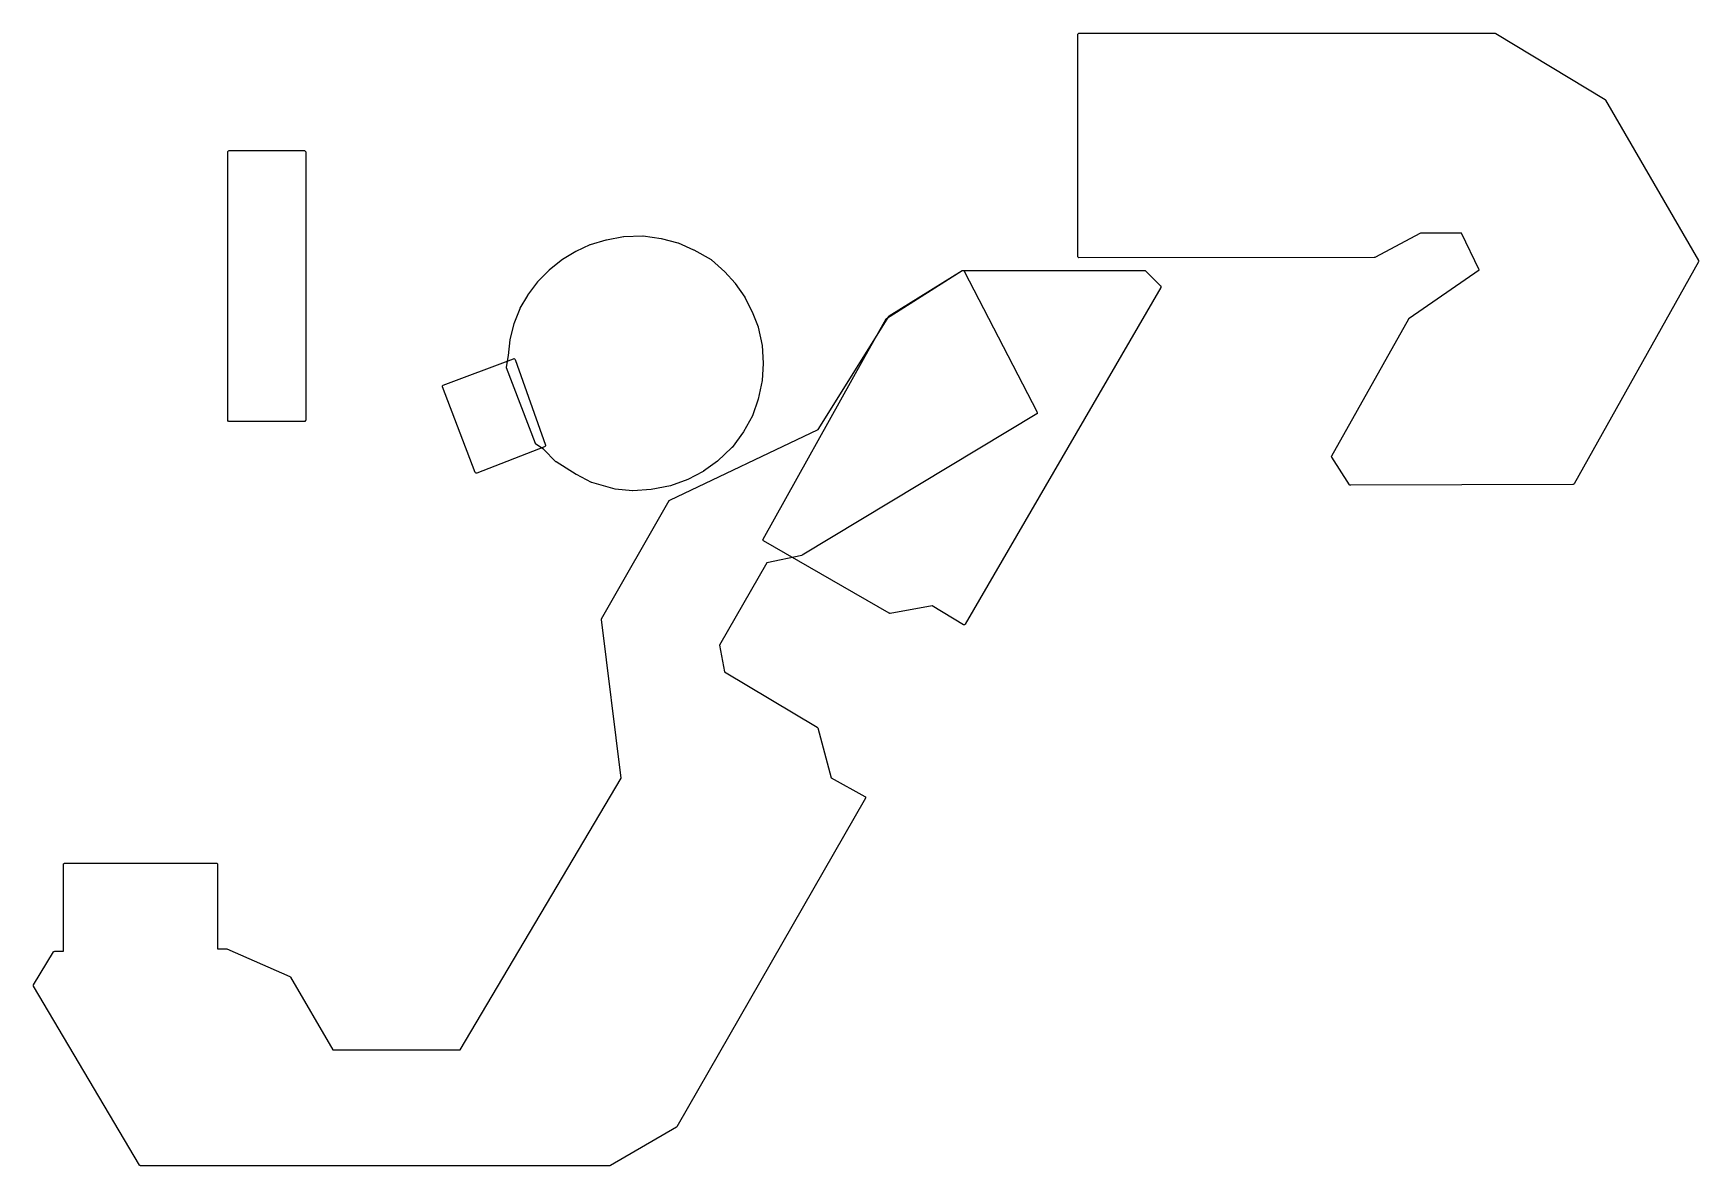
# Model space of a CAD drawing. Extents: x 133.2 to 199.2, y -113.8 to -68.8.
import ezdxf

# ---------------------------------------------------------------- set-up
doc = ezdxf.new("R2010")
doc.units = 0
doc.layers.add('BLACK', color=7, linetype='CONTINUOUS')

msp = doc.modelspace()

# ---------------------------------------------------------------- linework, layer by layer
at = {"layer": 'BLACK', "linetype": 'CONTINUOUS'}
for p, q in [((174.549916, -77.7), (174.55, -68.9)), ((174.55, -68.9), (174.553806, -68.880866)), ((174.553806, -68.880866), (174.580866, -68.853806)), ((174.580866, -68.853806), (174.6, -68.85)), ((174.6, -68.85), (191.1, -68.85)), ((191.1, -68.85), (191.105457, -68.851085)), ((191.105457, -68.851085), (191.107544, -68.850572)), ((191.107544, -68.850572), (191.113217, -68.852629)), ((191.113217, -68.852629), (191.119134, -68.853806)), ((191.119134, -68.853806), (191.120653, -68.855325)), ((191.120653, -68.855325), (191.125884, -68.857222)), ((191.125884, -68.857222), (195.455884, -71.477221)), ((195.455884, -71.477221), (195.458789, -71.479877)), ((195.458789, -71.479877), (195.460407, -71.480309)), ((195.460407, -71.480309), (195.465069, -71.485616)), ((195.465069, -71.485616), (195.470284, -71.490383)), ((195.470284, -71.490383), (195.470683, -71.492008)), ((195.470683, -71.492008), (195.473282, -71.494966)), ((195.473282, -71.494966), (199.157672, -77.864966)), ((140.86, -73.55), (140.863806, -73.530866)), ((140.86, -84.19), (140.86, -73.55)), ((140.863806, -73.530866), (140.890866, -73.503806)), ((140.890866, -73.503806), (140.91, -73.5)), ((140.91, -73.5), (143.9, -73.5)), ((143.9, -73.5), (143.919134, -73.503806)), ((143.919134, -73.503806), (143.946194, -73.530866)), ((143.946194, -73.530866), (143.95, -73.55)), ((143.95, -73.55), (143.95, -84.19)), ((154.664168, -77.492165), (155.224168, -77.222165)), ((155.224168, -77.222165), (155.228326, -77.22109)), ((155.228326, -77.22109), (155.232147, -77.219127)), ((155.232147, -77.219127), (155.862147, -77.039127)), ((155.862147, -77.039127), (155.864397, -77.038942)), ((155.864397, -77.038942), (155.866494, -77.038092)), ((155.866494, -77.038092), (156.546494, -76.908092)), ((156.546494, -76.908092), (156.550256, -76.90812)), ((156.550256, -76.90812), (156.553911, -76.907242)), ((156.553911, -76.907242), (157.313911, -76.877242)), ((157.313911, -76.877242), (157.318694, -76.877998)), ((157.318694, -76.877998), (157.323538, -76.877792)), ((157.323538, -76.877792), (158.033539, -76.987793)), ((158.033539, -76.987793), (158.035871, -76.988644)), ((158.035871, -76.988644), (158.038355, -76.988783)), ((158.038355, -76.988783), (158.698354, -77.158783)), ((158.698354, -77.158783), (158.701948, -77.160512)), ((158.701948, -77.160512), (158.705846, -77.161361)), ((158.705846, -77.161361), (159.325847, -77.431361)), ((188.132492, -76.77), (186.323432, -77.734125)), ((189.76827, -76.77), (188.132492, -76.77)), ((190.45674, -78.233), (189.76827, -76.77)), ((153.614555, -78.218234), (154.124555, -77.808234)), ((154.124555, -77.808234), (154.127856, -77.806511)), ((154.127856, -77.806511), (154.130639, -77.804044)), ((154.130639, -77.804044), (154.660639, -77.494044)), ((154.660639, -77.494044), (154.662551, -77.493382)), ((154.662551, -77.493382), (154.664168, -77.492165)), ((159.325847, -77.431361), (159.327999, -77.432856)), ((159.327999, -77.432856), (159.330486, -77.433675)), ((159.330486, -77.433675), (160.020486, -77.823675)), ((160.020486, -77.823675), (160.02469, -77.827294)), ((160.02469, -77.827294), (160.029447, -77.830143)), ((160.029447, -77.830143), (160.559447, -78.310142)), ((174.553722, -77.719134), (174.549916, -77.7)), ((174.553737, -77.719149), (174.553722, -77.719134)), ((174.553738, -77.719173), (174.553737, -77.719149)), ((174.567279, -77.732691), (174.553738, -77.719173)), ((174.580782, -77.746194), (174.567279, -77.732691)), ((174.580805, -77.746194), (174.580782, -77.746194)), ((174.580821, -77.74621), (174.580805, -77.746194)), ((174.599959, -77.75), (174.580821, -77.74621)), ((186.299958, -77.74), (174.599959, -77.75)), ((186.303321, -77.739328), (186.299958, -77.74)), ((186.304756, -77.739765), (186.303321, -77.739328)), ((186.311834, -77.737627), (186.304756, -77.739765)), ((186.319089, -77.736178), (186.311834, -77.737627)), ((186.320148, -77.735116), (186.319089, -77.736178)), ((186.323432, -77.734125), (186.320148, -77.735116)), ((199.157672, -77.864966), (199.163957, -77.883435)), ((199.16404, -77.895904), (199.158002, -77.914454)), ((199.163957, -77.883435), (199.162288, -77.889681)), ((199.162288, -77.889681), (199.16404, -77.895904)), ((153.15015, -78.69223), (153.610149, -78.22223)), ((153.610149, -78.22223), (153.612626, -78.220535)), ((153.612626, -78.220535), (153.614555, -78.218234)), ((160.559447, -78.310142), (160.560893, -78.31209)), ((160.560893, -78.31209), (160.562843, -78.313529)), ((160.562843, -78.313529), (160.972843, -78.763528)), ((166.973247, -80.157759), (169.973247, -78.257759)), ((167.073632, -80.057518), (169.973632, -78.257518)), ((169.973247, -78.257759), (169.979215, -78.255456)), ((169.973632, -78.257518), (169.991896, -78.250661)), ((169.979215, -78.255456), (169.980866, -78.253806)), ((169.980866, -78.253806), (169.986289, -78.252727)), ((169.986289, -78.252727), (169.991448, -78.250737)), ((169.991448, -78.250737), (169.993725, -78.251248)), ((169.991896, -78.250661), (169.99391, -78.251132)), ((169.993725, -78.251248), (170, -78.25)), ((169.99391, -78.251132), (169.995748, -78.250181)), ((169.995748, -78.250181), (170.01227, -78.255429)), ((170, -78.25), (177.2, -78.25)), ((170.01227, -78.255429), (170.029158, -78.259382)), ((170.029158, -78.259382), (170.030249, -78.26114)), ((170.030249, -78.26114), (170.032221, -78.261767)), ((170.032221, -78.261767), (170.0444, -78.277007)), ((170.0444, -78.277007), (172.9444, -83.877007)), ((177.2, -78.25), (177.219134, -78.253806)), ((177.219134, -78.253806), (177.235355, -78.264645)), ((177.235355, -78.264645), (177.835355, -78.864645)), ((187.691524, -80.148901), (190.45674, -78.233)), ((199.158002, -77.914454), (194.223612, -86.714454)), ((152.755349, -79.237928), (153.145349, -78.697929)), ((153.145349, -78.697929), (153.148098, -78.695372)), ((153.148098, -78.695372), (153.15015, -78.69223)), ((160.972843, -78.763528), (160.97459, -78.766425)), ((160.97459, -78.766425), (160.97702, -78.768781)), ((160.97702, -78.768781), (161.35702, -79.318782)), ((177.843228, -78.925127), (173.588265, -86.245061)), ((177.835355, -78.864645), (177.838059, -78.868692)), ((177.838059, -78.868692), (177.839757, -78.869679)), ((177.839757, -78.869679), (177.840438, -78.872252)), ((177.840438, -78.872252), (177.846194, -78.880866)), ((177.844806, -78.920521), (177.843228, -78.925127)), ((177.846194, -78.919134), (177.844806, -78.920521)), ((177.846194, -78.880866), (177.846194, -78.893987)), ((177.846194, -78.893987), (177.849553, -78.906672)), ((177.849553, -78.906672), (177.846194, -78.916472)), ((177.846194, -78.916472), (177.846194, -78.919134)), ((152.209459, -80.358633), (152.449459, -79.758633)), ((152.449459, -79.758633), (152.451533, -79.755444)), ((152.451533, -79.755444), (152.452786, -79.751852)), ((152.452786, -79.751852), (152.752786, -79.241852)), ((152.752786, -79.241852), (152.754362, -79.240083)), ((152.754362, -79.240083), (152.755349, -79.237928)), ((161.35702, -79.318782), (161.358498, -79.3222)), ((161.358498, -79.3222), (161.360761, -79.325158)), ((161.360761, -79.325158), (161.640761, -79.895158)), ((152.047421, -80.994895), (152.207421, -80.364895)), ((152.207421, -80.364895), (152.208851, -80.361896)), ((152.208851, -80.361896), (152.209459, -80.358633)), ((161.640761, -79.895158), (161.641218, -79.896877)), ((161.641218, -79.896877), (161.642198, -79.898363)), ((161.642198, -79.898363), (161.882198, -80.488363)), ((161.882198, -80.488363), (161.883068, -80.49289)), ((161.883068, -80.49289), (161.88486, -80.497139)), ((161.88486, -80.497139), (162.03486, -81.22714)), ((164.265301, -84.561122), (167.057547, -80.073585)), ((166.056421, -81.775487), (166.956421, -80.175487)), ((166.956421, -80.175487), (166.958775, -80.17274)), ((166.958775, -80.17274), (166.959119, -80.171212)), ((166.959119, -80.171212), (166.964385, -80.166196)), ((166.964385, -80.166196), (166.969119, -80.160676)), ((166.969119, -80.160676), (166.970627, -80.160253)), ((166.970627, -80.160253), (166.973247, -80.157759)), ((167.057547, -80.073585), (167.059137, -80.071888)), ((167.059137, -80.071888), (167.059382, -80.070842)), ((167.059382, -80.070842), (167.065324, -80.065285)), ((167.065324, -80.065285), (167.070887, -80.05935)), ((167.070887, -80.05935), (167.071933, -80.059106)), ((167.071933, -80.059106), (167.073632, -80.057518)), ((184.616421, -85.605487), (187.676421, -80.165487)), ((187.676421, -80.165487), (187.677789, -80.163891)), ((187.677789, -80.163891), (187.677964, -80.162927)), ((187.677964, -80.162927), (187.683721, -80.156971)), ((187.683721, -80.156971), (187.689119, -80.150676)), ((187.689119, -80.150676), (187.690063, -80.150411)), ((187.690063, -80.150411), (187.691524, -80.148901)), ((151.986288, -81.63057), (152.046108, -81.002462)), ((152.046108, -81.002462), (152.047218, -80.998758)), ((152.047218, -80.998758), (152.047421, -80.994895)), ((149.400062, -82.799389), (152.182402, -81.753199)), ((151.906614, -82.091483), (151.986288, -81.63057)), ((152.182402, -81.753199), (152.201652, -81.750027)), ((152.201652, -81.750027), (152.202151, -81.750253)), ((152.202151, -81.750253), (152.202669, -81.750071)), ((152.202669, -81.750071), (152.21949, -81.758116)), ((152.21949, -81.758116), (152.236504, -81.765832)), ((152.236504, -81.765832), (152.236697, -81.766346)), ((152.236697, -81.766346), (152.237192, -81.766583)), ((152.237192, -81.766583), (152.24715, -81.783359)), ((152.24715, -81.783359), (153.447149, -85.183359)), ((162.03486, -81.22714), (162.03488, -81.230449)), ((162.03488, -81.230449), (162.035756, -81.233641)), ((162.035756, -81.233641), (162.085756, -81.93364)), ((162.076034, -88.907742), (166.056339, -81.775634)), ((166.056339, -81.775634), (166.056394, -81.775569)), ((166.056394, -81.775569), (166.056421, -81.775487)), ((151.905903, -82.098583), (151.906745, -82.096701)), ((151.906947, -82.104743), (151.905903, -82.098583)), ((151.906745, -82.096701), (151.906614, -82.091483)), ((151.907105, -82.110986), (151.906947, -82.104743)), ((151.908291, -82.112669), (151.907105, -82.110986)), ((151.909165, -82.117817), (151.908291, -82.112669)), ((153.053282, -85.117817), (151.909165, -82.117817)), ((162.085744, -81.940924), (162.035744, -82.610924)), ((162.085756, -81.93364), (162.085298, -81.937282)), ((162.085298, -81.937282), (162.085744, -81.940924)), ((149.367679, -82.844815), (149.367739, -82.844678)), ((149.370957, -82.864047), (149.367679, -82.844815)), ((149.367687, -82.844538), (149.375543, -82.827212)), ((149.367739, -82.844678), (149.367687, -82.844538)), ((150.670957, -86.264047), (149.370957, -82.864047)), ((149.375543, -82.827212), (149.38329, -82.809876)), ((149.38329, -82.809876), (149.38343, -82.809822)), ((149.38343, -82.809822), (149.383492, -82.809686)), ((149.383492, -82.809686), (149.400062, -82.799389)), ((162.034886, -82.617136), (161.884886, -83.357136)), ((162.034897, -82.613972), (162.034886, -82.617136)), ((162.035744, -82.610924), (162.034897, -82.613972)), ((161.883244, -83.363232), (161.663244, -84.013233)), ((161.883657, -83.360072), (161.883244, -83.363232)), ((161.884886, -83.357136), (161.883657, -83.360072)), ((140.863806, -84.209134), (140.86, -84.19)), ((140.890866, -84.236194), (140.863806, -84.209134)), ((140.91, -84.24), (140.890866, -84.236194)), ((143.9, -84.24), (140.91, -84.24)), ((143.919134, -84.236194), (143.9, -84.24)), ((143.946194, -84.209134), (143.919134, -84.236194)), ((143.95, -84.19), (143.946194, -84.209134)), ((161.659295, -84.02201), (161.299295, -84.65201)), ((161.660829, -84.017424), (161.659295, -84.02201)), ((161.663244, -84.013233), (161.660829, -84.017424)), ((172.925793, -83.942834), (163.625792, -89.542834)), ((172.936426, -83.933156), (172.925793, -83.942834)), ((172.938233, -83.932221), (172.936426, -83.933156)), ((172.938549, -83.931224), (172.938233, -83.932221)), ((172.940221, -83.929703), (172.938549, -83.931224)), ((172.944476, -83.912565), (172.940221, -83.929703)), ((172.9444, -83.877007), (172.948393, -83.890818)), ((172.949819, -83.895748), (172.944476, -83.912565)), ((172.948393, -83.890818), (172.949444, -83.892563)), ((172.949444, -83.892563), (172.949191, -83.893578)), ((172.949191, -83.893578), (172.949819, -83.895748)), ((153.057937, -85.125231), (153.053282, -85.117817)), ((153.058456, -85.127822), (153.057937, -85.125231)), ((153.061425, -85.130785), (153.058456, -85.127822)), ((153.063657, -85.134339), (153.061425, -85.130785)), ((153.066068, -85.135418), (153.063657, -85.134339)), ((153.072265, -85.141603), (153.066068, -85.135418)), ((153.368146, -85.338856), (153.072265, -85.141603)), ((158.378563, -87.354829), (164.265301, -84.561122)), ((161.296119, -84.656885), (160.846119, -85.266885)), ((161.297367, -84.654228), (161.296119, -84.656885)), ((161.299295, -84.65201), (161.297367, -84.654228)), ((153.418168, -85.246582), (150.735828, -86.292772)), ((153.864645, -85.835355), (153.368146, -85.338856)), ((153.432206, -85.237619), (153.418168, -85.246582)), ((153.433417, -85.237192), (153.432206, -85.237619)), ((153.433655, -85.236694), (153.433417, -85.237192)), ((153.434611, -85.236084), (153.433655, -85.236694)), ((153.441996, -85.219254), (153.434611, -85.236084)), ((153.449929, -85.202669), (153.441996, -85.219254)), ((153.447149, -85.183359), (153.449522, -85.199844)), ((153.449522, -85.199844), (153.449989, -85.201041)), ((153.449989, -85.201041), (153.449767, -85.201546)), ((153.449767, -85.201546), (153.449929, -85.202669)), ((160.267507, -85.81524), (160.265292, -85.81764)), ((160.27027, -85.813501), (160.267507, -85.81524)), ((160.84027, -85.273501), (160.27027, -85.813501)), ((160.842836, -85.269875), (160.84027, -85.273501)), ((160.846119, -85.266885), (160.842836, -85.269875)), ((184.610358, -85.62403), (184.616421, -85.605487)), ((184.612462, -85.631544), (184.610358, -85.62403)), ((184.61085, -85.63918), (184.612462, -85.631544)), ((184.618104, -85.65729), (184.61085, -85.63918)), ((185.328104, -86.74729), (184.618104, -85.65729)), ((150.681346, -86.28056), (150.670957, -86.264047)), ((150.68151, -86.280633), (150.681346, -86.28056)), ((150.681576, -86.280802), (150.68151, -86.280633)), ((150.698972, -86.288435), (150.681576, -86.280802)), ((150.716285, -86.296171), (150.698972, -86.288435)), ((150.716453, -86.296106), (150.716285, -86.296171)), ((150.716619, -86.296179), (150.716453, -86.296106)), ((150.735828, -86.292772), (150.716619, -86.296179)), ((153.869364, -85.838508), (153.864645, -85.835355)), ((153.8735, -85.8424), (153.869364, -85.838508)), ((154.6735, -86.3424), (153.8735, -85.8424)), ((154.675304, -86.343083), (154.6735, -86.3424)), ((154.676809, -86.344297), (154.675304, -86.343083)), ((155.282692, -86.6615), (154.676809, -86.344297)), ((159.709111, -86.22148), (159.09911, -86.54148)), ((159.711961, -86.219177), (159.709111, -86.22148)), ((159.715292, -86.21764), (159.711961, -86.219177)), ((160.265292, -85.81764), (159.715292, -86.21764)), ((173.588264, -86.245065), (170.090907, -92.281634)), ((173.588265, -86.245061), (173.588264, -86.245065)), ((155.28767, -86.662963), (155.282692, -86.6615)), ((155.292285, -86.665318), (155.28767, -86.662963)), ((156.212285, -86.925318), (155.292285, -86.665318)), ((156.216611, -86.92566), (156.212285, -86.925318)), ((156.220763, -86.92694), (156.216611, -86.92566)), ((156.900763, -86.99694), (156.220763, -86.92694)), ((156.905374, -86.996506), (156.900763, -86.99694)), ((156.909979, -86.997035), (156.905374, -86.996506)), ((157.639979, -86.937035), (156.909979, -86.997035)), ((157.64241, -86.93634), (157.639979, -86.937035)), ((157.644941, -86.936376), (157.64241, -86.93634)), ((158.404941, -86.796376), (157.644941, -86.936376)), ((158.408914, -86.794795), (158.404941, -86.796376)), ((158.413136, -86.794132), (158.408914, -86.794795)), ((159.093136, -86.544132), (158.413136, -86.794132)), ((159.095949, -86.542412), (159.093136, -86.544132)), ((159.09911, -86.54148), (159.095949, -86.542412)), ((185.341737, -86.761245), (185.328104, -86.74729)), ((185.347118, -86.762381), (185.341737, -86.761245)), ((185.351023, -86.766259), (185.347118, -86.762381)), ((185.37017, -86.77), (185.351023, -86.766259)), ((194.18017, -86.74), (185.37017, -86.77)), ((194.199291, -86.736129), (194.18017, -86.74)), ((194.204212, -86.731173), (194.199291, -86.736129)), ((194.210934, -86.729282), (194.204212, -86.731173)), ((194.223612, -86.714454), (194.210934, -86.729282)), ((155.676588, -92.065193), (158.356588, -87.375193)), ((158.356588, -87.375193), (158.362032, -87.368929)), ((158.362032, -87.368929), (158.362908, -87.366471)), ((158.362908, -87.366471), (158.366472, -87.36382)), ((158.366472, -87.36382), (158.369386, -87.360468)), ((158.369386, -87.360468), (158.371903, -87.359781)), ((158.371903, -87.359781), (158.378563, -87.354829)), ((162.070033, -88.926305), (162.070175, -88.925863)), ((162.07517, -88.944417), (162.070033, -88.926305)), ((162.070115, -88.925637), (162.07042, -88.925106)), ((162.070175, -88.925863), (162.070115, -88.925637)), ((162.07042, -88.925106), (162.076034, -88.907742)), ((162.080062, -88.962591), (162.07517, -88.944417)), ((162.080411, -88.962896), (162.080062, -88.962591)), ((162.080475, -88.963121), (162.080411, -88.962896)), ((162.081007, -88.963418), (162.080475, -88.963121)), ((162.094744, -88.975437), (162.081007, -88.963418)), ((167.075049, -91.843329), (162.094744, -88.975437)), ((163.610476, -89.54889), (162.23223, -89.844228)), ((163.618035, -89.545627), (163.610476, -89.54889)), ((163.625792, -89.542834), (163.618035, -89.545627)), ((162.23223, -89.844228), (160.352469, -93.109076)), ((168.785001, -91.552507), (167.108715, -91.849235)), ((170.021797, -92.299371), (168.785001, -91.552507)), ((155.670378, -92.096134), (155.671102, -92.086274)), ((156.448283, -98.389193), (155.670378, -92.096134)), ((155.670399, -92.083694), (155.671543, -92.080271)), ((155.671102, -92.086274), (155.670399, -92.083694)), ((155.671543, -92.080271), (155.671808, -92.076678)), ((155.671808, -92.076678), (155.67345, -92.074572)), ((155.67345, -92.074572), (155.676588, -92.065193)), ((167.087262, -91.847459), (167.075049, -91.843329)), ((167.089211, -91.848822), (167.087262, -91.847459)), ((167.091429, -91.848868), (167.089211, -91.848822)), ((167.093529, -91.849579), (167.091429, -91.848868)), ((167.095821, -91.848961), (167.093529, -91.849579)), ((167.108715, -91.849235), (167.095821, -91.848961)), ((170.040143, -92.306003), (170.021797, -92.299371)), ((170.040618, -92.305885), (170.040143, -92.306003)), ((170.041042, -92.306131), (170.040618, -92.305885)), ((170.05912, -92.301315), (170.041042, -92.306131)), ((170.077296, -92.296827), (170.05912, -92.301315)), ((170.077549, -92.296407), (170.077296, -92.296827)), ((170.078021, -92.296282), (170.077549, -92.296407)), ((170.090907, -92.281634), (170.078021, -92.296282)), ((160.352469, -93.109076), (160.54512, -94.168657)), ((160.54512, -94.168657), (164.225554, -96.357023)), ((164.225554, -96.357023), (164.239345, -96.369435)), ((164.239345, -96.369435), (164.239751, -96.369671)), ((164.239751, -96.369671), (164.239864, -96.369902)), ((164.239864, -96.369902), (164.240055, -96.370074)), ((164.240055, -96.370074), (164.24017, -96.370526)), ((164.24017, -96.370526), (164.248332, -96.387191)), ((164.248332, -96.387191), (164.772921, -98.36663)), ((150.071509, -109.15), (156.448283, -98.389193)), ((164.772921, -98.36663), (166.117592, -99.114022)), ((166.136667, -99.182612), (158.663366, -112.204887)), ((166.117592, -99.114022), (166.132467, -99.126644)), ((166.132467, -99.126644), (166.132568, -99.127)), ((166.132568, -99.127), (166.132889, -99.127184)), ((166.132889, -99.127184), (166.137804, -99.145338)), ((166.14289, -99.164123), (166.136667, -99.182612)), ((166.137804, -99.145338), (166.142973, -99.163443)), ((166.142973, -99.163443), (166.142793, -99.163766)), ((166.142793, -99.163766), (166.14289, -99.164123)), ((134.35, -101.8), (134.353806, -101.780866)), ((134.35, -105.25), (134.35, -101.8)), ((134.353806, -101.780866), (134.380866, -101.753806)), ((134.380866, -101.753806), (134.4, -101.75)), ((134.4, -101.75), (140.4, -101.75)), ((140.4, -101.75), (140.419134, -101.753806)), ((140.419134, -101.753806), (140.446194, -101.780866)), ((140.446194, -101.780866), (140.45, -101.8)), ((140.45, -101.8), (140.45, -105.15)), ((133.157417, -106.573795), (133.957417, -105.273795)), ((133.957417, -105.273795), (133.970687, -105.259494)), ((133.970687, -105.259494), (133.976581, -105.25809)), ((133.976581, -105.25809), (133.980866, -105.253806)), ((133.980866, -105.253806), (134, -105.25)), ((134, -105.25), (134.35, -105.25)), ((140.45, -105.15), (140.8, -105.15)), ((140.8, -105.15), (140.800741, -105.150147)), ((140.800741, -105.150147), (140.80109, -105.150012)), ((140.80109, -105.150012), (140.810093, -105.152007)), ((140.810093, -105.152007), (140.819134, -105.153806)), ((140.819134, -105.153806), (140.819398, -105.15407)), ((140.819398, -105.15407), (140.820137, -105.154234)), ((140.820137, -105.154234), (143.320137, -106.254234)), ((143.320137, -106.254234), (143.327601, -106.25946)), ((143.327601, -106.25946), (143.330175, -106.260132)), ((143.330175, -106.260132), (143.332835, -106.263125)), ((143.332835, -106.263125), (143.336118, -106.265424)), ((143.336118, -106.265424), (143.337082, -106.267903)), ((143.337082, -106.267903), (143.343135, -106.274714)), ((143.343135, -106.274714), (145.028647, -109.15)), ((133.1505, -106.607051), (133.152415, -106.599585)), ((133.156966, -106.625457), (133.1505, -106.607051)), ((133.15063, -106.592085), (133.157417, -106.573795)), ((133.152415, -106.599585), (133.15063, -106.592085)), ((137.356966, -113.725457), (133.156966, -106.625457)), ((145.028647, -109.15), (150.071509, -109.15)), ((158.648673, -112.220093), (158.645091, -112.223249)), ((158.650541, -112.219588), (158.648673, -112.220093)), ((158.65483, -112.214671), (158.650541, -112.219588)), ((158.659731, -112.210355), (158.65483, -112.214671)), ((158.660228, -112.208483), (158.659731, -112.210355)), ((158.663366, -112.204887), (158.660228, -112.208483)), ((158.645091, -112.223249), (156.025091, -113.743249)), ((137.369983, -113.739987), (137.356966, -113.725457)), ((137.376273, -113.741601), (137.369983, -113.739987)), ((137.380866, -113.746194), (137.376273, -113.741601)), ((137.4, -113.75), (137.380866, -113.746194)), ((156, -113.75), (137.4, -113.75)), ((156.004743, -113.749056), (156, -113.75)), ((156.006631, -113.749558), (156.004743, -113.749056)), ((156.01277, -113.747459), (156.006631, -113.749558)), ((156.019134, -113.746194), (156.01277, -113.747459)), ((156.020515, -113.744812), (156.019134, -113.746194)), ((156.025091, -113.743249), (156.020515, -113.744812))]:
    msp.add_line(p, q, dxfattribs=at)

doc.saveas('drawing.dxf')
